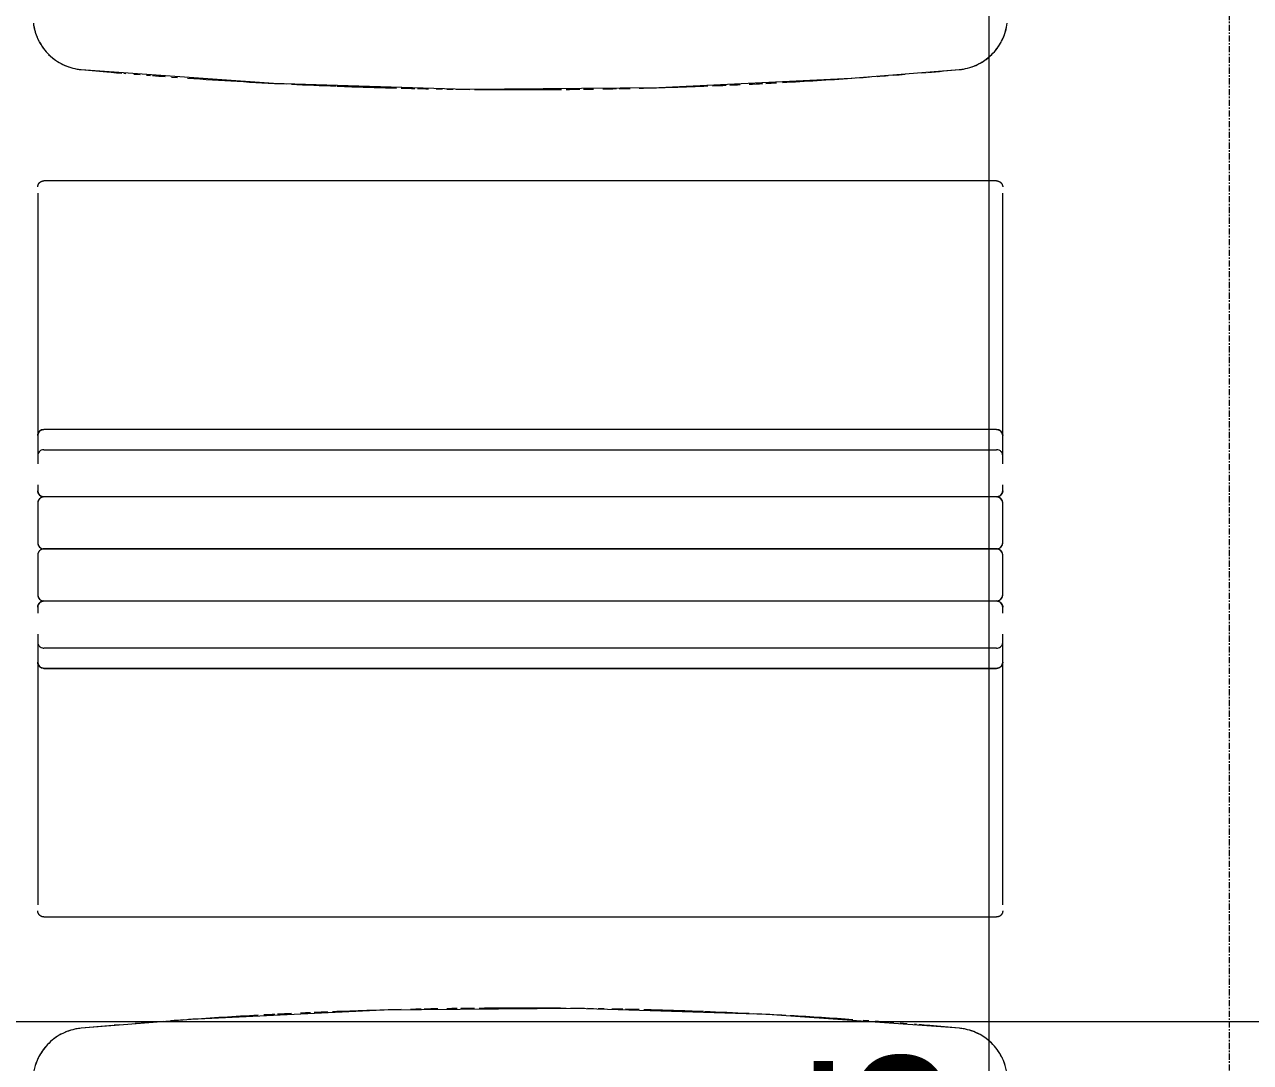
# Model space of a CAD drawing. Header units: inches. Extents: x 22 to 382261, y 22 to 371281.
# Drawn here: x 273963 to 276504, y 252502 to 254655 of the extents above; entities that cross this region are included whole.
import ezdxf

# ---------------------------------------------------------------- set-up
doc = ezdxf.new("R2010")
doc.units = ezdxf.units.IN
doc.header["$MEASUREMENT"] = 0
doc.linetypes.add('Grid Line 1_2_', pattern=[22.225, 12.7, -3.175, 3.175, -3.175])
for name, color, linetype, lineweight in [('A-ANNO-DIMS', 211, 'Continuous', 9), ('G-ANNO-SYMB', 111, 'Continuous', 9), ('I-FURN', 30, 'Continuous', 9), ('S-GRID', 1, 'Continuous', 9)]:
    doc.layers.add(name, color=color, linetype=linetype, lineweight=lineweight)
doc.styles.add('Arial_B_2', font='arialbd.ttf', dxfattribs={"height": 270.833333})
doc.dimstyles.new('2_2', dxfattribs={"dimscale": 304.8, "dimtxt": 267.818092, "dimasz": 0.227865, "dimexe": 1.377953, "dimexo": 0.0625, "dimgap": 0.287073, "dimtad": 1, "dimdec": 0, "dimzin": 0, "dimdsep": 46, "dimtxsty": 'Arial_B_2', "dimblk1": 'OBLIQUE', "dimblk2": 'OBLIQUE', "dimsah": 1, "dimcen": 0.09, "dimdle": 0.574147, "dimazin": 0, "dimtfac": 1, "dimtdec": 4, "dimtix": 1, "dimtmove": 0, "dimatfit": 3, "dimfxl": 0.574147, "dimfxlon": 1, "dimtvp": 1, "dimtolj": 1, "dimtzin": 0, "dimlwd": 18, "dimlwe": 18, "dimarcsym": 2})

# ---------------------------------------------------------------- blocks, each defined once
blk = doc.blocks.new('DGGFRG - DGGFRG-V13-02-First floor Plan DIMENSION')
at = {"layer": 'I-FURN'}
for p, q in [((-821.4, -413.8), (-817.3, -414.2)), ((-801.2, -415.5), (-787.6, -416.6)), ((-774.4, -417.6), (-766.8, -418.2)), ((-722.7, -421.5), (-710.7, -422.4)), ((740, -420.2), (750.9, -419.4)), ((831.1, -413), (841.6, -412.1)), ((-174.2, -446.2), (-161.4, -446.4)), ((-151.9, -446.6), (-139.1, -446.8)), ((987.3, -636.8), (-987.3, -636.8)), ((-1000, -662.2), (-1000, -1223.4)), ((1000, -1223.4), (1000, -662.2)), ((987.3, -1152.3), (-987.3, -1152.3)), ((987.3, -1152.4), (-987.3, -1152.4)), ((-987.3, -1194.3), (987.3, -1194.3)), ((-1000, -1266.8), (-1000, -1273)), ((-1000, -1266.8), (-1000, -1273)), ((1000, -1273), (1000, -1266.8)), ((1000, -1273), (1000, -1266.8)), ((-1000, -1273), (-1000, -1279.4)), ((987.3, -1292.1), (-987.3, -1292.1)), ((1000, -1279.4), (1000, -1273)), ((-1000, -1304.8), (-1000, -1387.3)), ((1000, -1387.3), (1000, -1304.8)), ((-987.3, -1400), (987.3, -1400))]:
    blk.add_line(p, q, dxfattribs=at)
at = {"layer": 'I-FURN', "flags": 128}
for points in [[(-1004.4, -331.1), (-1002.9, -335.3), (-1001.3, -339.4), (-999.5, -343.4), (-997.6, -347.3), (-995.5, -351.2), (-993.2, -355), (-990.8, -358.7), (-988.2, -362.2), (-985.5, -365.7), (-982.7, -369.1), (-979.7, -372.3), (-976.6, -375.5), (-973.4, -378.5), (-970.1, -381.3), (-966.6, -384.1), (-963.1, -386.7), (-959.4, -389.1), (-955.7, -391.4), (-951.8, -393.6), (-947.9, -395.6), (-943.9, -397.4), (-939.9, -399.1), (-935.7, -400.6), (-931.5, -401.9), (-927.3, -403.1), (-923, -404.1), (-918.7, -404.9), (-914.3, -405.6), (-910.1, -406.1)], [(910.1, -406.1), (914.4, -405.6), (918.8, -404.9), (923.1, -404.1), (927.4, -403.1), (931.6, -401.9), (935.8, -400.6), (939.9, -399), (944, -397.4), (948, -395.5), (951.9, -393.5), (955.8, -391.4), (959.5, -389.1), (963.2, -386.6), (966.7, -384), (970.1, -381.3), (973.5, -378.4), (976.7, -375.4), (979.8, -372.3), (982.7, -369), (985.6, -365.7), (988.3, -362.2), (990.8, -358.6), (993.2, -354.9), (995.5, -351.1), (997.6, -347.3), (999.6, -343.3), (1001.3, -339.3), (1003, -335.2), (1004.4, -331.1)], [(-910.1, -406.1), (-512.7, -434.5), (-114.5, -447.1), (283.9, -443.7), (681.8, -424.4), (910.1, -406.1)], [(-1000, -649.5), (-1000, -649), (-1000, -648.5), (-999.9, -648), (-999.8, -647.5), (-999.7, -647), (-999.6, -646.5), (-999.5, -646), (-999.4, -645.5), (-999.2, -645), (-999, -644.6), (-998.8, -644.1), (-998.6, -643.7), (-998.3, -643.2), (-998.1, -642.8), (-997.8, -642.3), (-997.5, -641.9), (-997.2, -641.5), (-996.8, -641.1), (-996.5, -640.8), (-996.1, -640.4), (-995.8, -640.1), (-995.4, -639.7), (-995, -639.4), (-994.6, -639.1), (-994.2, -638.8), (-993.7, -638.6), (-993.3, -638.3), (-992.8, -638.1), (-992.4, -637.9), (-991.9, -637.7), (-991.4, -637.5), (-990.9, -637.4), (-990.5, -637.2), (-990, -637.1), (-989.5, -637), (-989, -636.9), (-988.5, -636.9), (-987.9, -636.8), (-987.4, -636.8), (-987.3, -636.8)], [(987.3, -636.8), (987.8, -636.8), (988.3, -636.9), (988.8, -636.9), (989.3, -637), (989.8, -637.1), (990.3, -637.2), (990.8, -637.3), (991.3, -637.5), (991.8, -637.6), (992.2, -637.8), (992.7, -638), (993.2, -638.3), (993.6, -638.5), (994, -638.8), (994.5, -639), (994.9, -639.3), (995.3, -639.6), (995.7, -640), (996, -640.3), (996.4, -640.7), (996.8, -641), (997.1, -641.4), (997.4, -641.8), (997.7, -642.2), (998, -642.7), (998.3, -643.1), (998.5, -643.5), (998.7, -644), (998.9, -644.4), (999.1, -644.9), (999.3, -645.4), (999.5, -645.9), (999.6, -646.4), (999.7, -646.9), (999.8, -647.4), (999.9, -647.9), (999.9, -648.4), (1000, -648.9), (1000, -649.4), (1000, -649.5)], [(-1000, -1165), (-1000, -1164.5), (-1000, -1164), (-999.9, -1163.5), (-999.8, -1162.9), (-999.7, -1162.4), (-999.6, -1162), (-999.5, -1161.5), (-999.4, -1161), (-999.2, -1160.5), (-999, -1160), (-998.8, -1159.6), (-998.6, -1159.1), (-998.3, -1158.7), (-998.1, -1158.2), (-997.8, -1157.8), (-997.5, -1157.4), (-997.2, -1157), (-996.8, -1156.6), (-996.5, -1156.2), (-996.1, -1155.9), (-995.8, -1155.5), (-995.4, -1155.2), (-995, -1154.9), (-994.6, -1154.6), (-994.2, -1154.3), (-993.7, -1154), (-993.3, -1153.8), (-992.8, -1153.5), (-992.4, -1153.3), (-991.9, -1153.1), (-991.4, -1153), (-990.9, -1152.8), (-990.5, -1152.7), (-990, -1152.6), (-989.5, -1152.5), (-989, -1152.4), (-988.5, -1152.3), (-987.9, -1152.3), (-987.4, -1152.3), (-987.3, -1152.3)], [(987.3, -1152.3), (987.8, -1152.3), (988.3, -1152.3), (988.8, -1152.4), (989.3, -1152.4), (989.8, -1152.5), (990.3, -1152.6), (990.8, -1152.8), (991.3, -1152.9), (991.8, -1153.1), (992.2, -1153.3), (992.7, -1153.5), (993.2, -1153.7), (993.6, -1154), (994, -1154.2), (994.5, -1154.5), (994.9, -1154.8), (995.3, -1155.1), (995.7, -1155.4), (996, -1155.8), (996.4, -1156.1), (996.8, -1156.5), (997.1, -1156.9), (997.4, -1157.3), (997.7, -1157.7), (998, -1158.1), (998.3, -1158.5), (998.5, -1159), (998.7, -1159.4), (998.9, -1159.9), (999.1, -1160.4), (999.3, -1160.8), (999.5, -1161.3), (999.6, -1161.8), (999.7, -1162.3), (999.8, -1162.8), (999.9, -1163.3), (999.9, -1163.8), (1000, -1164.3), (1000, -1164.8), (1000, -1165)], [(-994.9, -1289.5), (-995.3, -1289.2), (-995.7, -1288.9), (-996, -1288.6), (-996.4, -1288.2), (-996.8, -1287.8), (-997.1, -1287.4), (-997.4, -1287), (-997.7, -1286.6), (-998, -1286.2), (-998.3, -1285.8), (-998.5, -1285.3), (-998.7, -1284.9), (-998.9, -1284.4), (-999.1, -1284), (-999.3, -1283.5), (-999.5, -1283), (-999.6, -1282.5), (-999.7, -1282), (-999.8, -1281.5), (-999.9, -1281), (-999.9, -1280.5), (-1000, -1280), (-1000, -1279.5), (-1000, -1279.4)], [(-994.9, -1289.5), (-995.3, -1289.2), (-995.7, -1288.9), (-996, -1288.6), (-996.4, -1288.2), (-996.8, -1287.8), (-997.1, -1287.4), (-997.4, -1287), (-997.7, -1286.6), (-998, -1286.2), (-998.3, -1285.8), (-998.5, -1285.3), (-998.7, -1284.9), (-998.9, -1284.4), (-999.1, -1284), (-999.3, -1283.5), (-999.5, -1283), (-999.6, -1282.5), (-999.7, -1282), (-999.8, -1281.5), (-999.9, -1281), (-999.9, -1280.5), (-1000, -1280), (-1000, -1279.5), (-1000, -1279.4)], [(-987.3, -1292.1), (-987.8, -1292.1), (-988.3, -1292.1), (-988.8, -1292.1), (-989.3, -1292.2), (-989.8, -1292.3), (-990.3, -1292.4), (-990.8, -1292.5), (-991.3, -1292.7), (-991.8, -1292.9), (-992.2, -1293.1), (-992.7, -1293.3), (-993.2, -1293.5), (-993.6, -1293.7), (-994, -1294), (-994.5, -1294.3), (-994.9, -1294.6), (-995.3, -1294.9), (-995.7, -1295.2), (-996, -1295.5), (-996.4, -1295.9), (-996.8, -1296.3), (-997.1, -1296.7), (-997.4, -1297.1), (-997.7, -1297.5), (-998, -1297.9), (-998.3, -1298.3), (-998.5, -1298.8), (-998.7, -1299.2), (-998.9, -1299.7), (-999.1, -1300.1), (-999.3, -1300.6), (-999.5, -1301.1), (-999.6, -1301.6), (-999.7, -1302.1), (-999.8, -1302.6), (-999.9, -1303.1), (-999.9, -1303.6), (-1000, -1304.1), (-1000, -1304.6), (-1000, -1304.8)], [(-987.3, -1292.1), (-987.8, -1292), (-988.3, -1292), (-988.8, -1292), (-989.3, -1291.9), (-989.8, -1291.8), (-990.3, -1291.7), (-990.8, -1291.6), (-991.3, -1291.4), (-991.8, -1291.2), (-992.2, -1291), (-992.7, -1290.8), (-993.2, -1290.6), (-993.6, -1290.4), (-994, -1290.1)], [(-987.3, -1292.1), (-987.8, -1292), (-988.3, -1292), (-988.8, -1292), (-989.3, -1291.9), (-989.8, -1291.8), (-990.3, -1291.7), (-990.8, -1291.6), (-991.3, -1291.4), (-991.8, -1291.2), (-992.2, -1291), (-992.7, -1290.8), (-993.2, -1290.6), (-993.6, -1290.4), (-994, -1290.1)], [(1000, -1279.4), (1000, -1279.9), (1000, -1280.4), (999.9, -1280.9), (999.8, -1281.4), (999.7, -1281.9), (999.6, -1282.4), (999.5, -1282.9), (999.4, -1283.3), (999.2, -1283.8), (999, -1284.3), (998.8, -1284.8), (998.6, -1285.2), (998.3, -1285.7), (998.1, -1286.1), (997.8, -1286.5), (997.5, -1286.9), (997.2, -1287.3), (996.8, -1287.7), (996.5, -1288.1), (996.1, -1288.5), (995.8, -1288.8), (995.4, -1289.1), (995, -1289.5), (994.6, -1289.8), (994.2, -1290), (993.7, -1290.3), (993.3, -1290.6), (992.8, -1290.8), (992.4, -1291), (991.9, -1291.2), (991.4, -1291.4), (990.9, -1291.5), (990.5, -1291.7), (990, -1291.8), (989.5, -1291.9), (989, -1291.9), (988.5, -1292), (987.9, -1292), (987.4, -1292.1), (987.3, -1292.1)], [(1000, -1279.4), (1000, -1279.9), (1000, -1280.4), (999.9, -1280.9), (999.8, -1281.4), (999.7, -1281.9), (999.6, -1282.4), (999.5, -1282.9), (999.4, -1283.3), (999.2, -1283.8), (999, -1284.3), (998.8, -1284.8), (998.6, -1285.2), (998.3, -1285.7), (998.1, -1286.1), (997.8, -1286.5), (997.5, -1286.9), (997.2, -1287.3), (996.8, -1287.7), (996.5, -1288.1), (996.1, -1288.5), (995.8, -1288.8), (995.4, -1289.1), (995, -1289.5), (994.6, -1289.8), (994.2, -1290), (993.7, -1290.3), (993.3, -1290.6), (992.8, -1290.8), (992.4, -1291), (991.9, -1291.2), (991.4, -1291.4), (990.9, -1291.5), (990.5, -1291.7), (990, -1291.8), (989.5, -1291.9), (989, -1291.9), (988.5, -1292), (987.9, -1292), (987.4, -1292.1), (987.3, -1292.1)], [(1000, -1304.8), (1000, -1304.2), (1000, -1303.7), (999.9, -1303.2), (999.8, -1302.7), (999.7, -1302.2), (999.6, -1301.7), (999.5, -1301.2), (999.4, -1300.8), (999.2, -1300.3), (999, -1299.8), (998.8, -1299.3), (998.6, -1298.9), (998.3, -1298.4), (998.1, -1298), (997.8, -1297.6), (997.5, -1297.2), (997.2, -1296.8), (996.8, -1296.4), (996.5, -1296), (996.1, -1295.6), (995.8, -1295.3), (995.4, -1295), (995, -1294.6), (994.6, -1294.3), (994.2, -1294.1), (993.7, -1293.8), (993.3, -1293.5), (992.8, -1293.3), (992.4, -1293.1), (991.9, -1292.9), (991.4, -1292.7), (990.9, -1292.6), (990.5, -1292.4), (990, -1292.3), (989.5, -1292.2), (989, -1292.2), (988.5, -1292.1), (987.9, -1292.1), (987.4, -1292.1), (987.3, -1292.1)], [(-1000, -1387.3), (-1000, -1387.8), (-1000, -1388.3), (-999.9, -1388.8), (-999.8, -1389.3), (-999.7, -1389.8), (-999.6, -1390.3), (-999.5, -1390.8), (-999.4, -1391.3), (-999.2, -1391.8), (-999, -1392.2), (-998.8, -1392.7), (-998.6, -1393.2), (-998.3, -1393.6), (-998.1, -1394), (-997.8, -1394.5), (-997.5, -1394.9), (-997.2, -1395.3), (-996.8, -1395.7), (-996.5, -1396), (-996.1, -1396.4), (-995.8, -1396.8), (-995.4, -1397.1), (-995, -1397.4), (-994.6, -1397.7), (-994.2, -1398), (-993.7, -1398.3), (-993.3, -1398.5), (-992.8, -1398.7), (-992.4, -1398.9), (-991.9, -1399.1), (-991.4, -1399.3), (-990.9, -1399.5), (-990.5, -1399.6), (-990, -1399.7), (-989.5, -1399.8), (-989, -1399.9), (-988.5, -1399.9), (-987.9, -1400), (-987.4, -1400), (-987.3, -1400)], [(987.3, -1400), (987.8, -1400), (988.3, -1400), (988.8, -1399.9), (989.3, -1399.8), (989.8, -1399.7), (990.3, -1399.6), (990.8, -1399.5), (991.3, -1399.4), (991.8, -1399.2), (992.2, -1399), (992.7, -1398.8), (993.2, -1398.6), (993.6, -1398.3), (994, -1398.1), (994.5, -1397.8), (994.9, -1397.5), (995.3, -1397.2), (995.7, -1396.8), (996, -1396.5), (996.4, -1396.1), (996.8, -1395.8), (997.1, -1395.4), (997.4, -1395), (997.7, -1394.6), (998, -1394.2), (998.3, -1393.7), (998.5, -1393.3), (998.7, -1392.8), (998.9, -1392.4), (999.1, -1391.9), (999.3, -1391.4), (999.5, -1390.9), (999.6, -1390.5), (999.7, -1390), (999.8, -1389.5), (999.9, -1389), (999.9, -1388.5), (1000, -1387.9), (1000, -1387.4), (1000, -1387.3)]]:
    blk.add_lwpolyline(points, dxfattribs=at)
at = {"layer": 'I-FURN'}
for centre, radius, start, end in [((-900, -296.5), 110, 191.2296, 202.6354), ((900, -296.5), 110, 337.3646, 348.7704), ((-900, -296.5), 110, 203.6623, 206.4154), ((-900, -296.5), 110, 208.5535, 219.4666), ((900, -296.5), 110, 320.3902, 331.4465), ((900, -296.5), 110, 333.5846, 336.3377), ((-900, -296.5), 110, 225.1479, 236.2041), ((900, -296.5), 110, 303.7959, 314.7089), ((-900, -296.5), 110, 238.3423, 241.0953), ((-900, -296.5), 110, 242.1223, 253.528), ((-900, -296.5), 110, 259.0355, 264.7577), ((0, 9512.5), 9960.2, 264.75765, 265.10934), ((0, 9512.5), 9960.2, 274.8638, 275.24235), ((900, -296.5), 110, 275.2423, 280.9645), ((900, -296.5), 110, 286.472, 297.8777), ((900, -296.5), 110, 298.9047, 301.6577), ((0, 9512.5), 9960.2, 265.11658, 265.24383), ((0, 9512.5), 9960.2, 265.61135, 265.76117), ((0, 9512.5), 9960.2, 266.03068, 266.77861), ((0, 9512.5), 9960.2, 273.12759, 273.95864), ((0, 9512.5), 9960.2, 274.01789, 274.16918), ((0, 9512.5), 9960.2, 274.45013, 274.59629), ((0, 9512.5), 9960.2, 266.83292, 267.21532), ((0, 9512.5), 9960.2, 267.26972, 267.80333), ((0, 9512.5), 9960.2, 267.81551, 268.52582), ((0, 9512.5), 9960.2, 268.58029, 268.74419), ((0, 9512.5), 9960.2, 268.775, 268.90787), ((0, 9512.5), 9960.2, 269.23544, 269.39937), ((0, 9512.5), 9960.2, 269.45393, 270.49143), ((0, 9512.5), 9960.2, 270.5461, 270.70983), ((0, 9512.5), 9960.2, 270.7539, 270.87369), ((0, 9512.5), 9960.2, 270.98293, 271.14662), ((0, 9512.5), 9960.2, 271.18095, 271.31051), ((0, 9512.5), 9960.2, 271.41976, 272.23867), ((0, 9512.5), 9960.2, 272.29352, 272.45708), ((0, 9512.5), 9960.2, 272.50122, 272.62108), ((0, 9512.5), 9960.2, 272.73036, 272.89386), ((0, 9512.5), 9960.2, 272.92814, 273.05789), ((-987.3, -1279.4), 12.7, 180, 270), ((-987.3, -1304.8), 12.7, 90, 180), ((987.3, -1279.4), 12.7, 270, 0), ((987.3, -1304.8), 12.7, 0, 90), ((-987.3, -1387.3), 12.7, 180, 270), ((987.3, -1387.3), 12.7, 270, 0)]:
    blk.add_arc(centre, radius, start, end, dxfattribs=at)
for centre, ratio, start_param, end_param in [((-987.3, -1165.1), 0.999792, 1.570796, 3.141593), ((987.3, -1165.1), 0.999662, 0, 1.570796)]:
    blk.add_ellipse(centre, major_axis=(12.7, 0), ratio=ratio, start_param=start_param, end_param=end_param, dxfattribs=at)
for points, knots in [([(-987.3, -1194.3), (-988.7, -1194.3), (-991.6, -1194.8), (-995.8, -1197), (-998.5, -1200.3), (-999.8, -1203.7), (-1000, -1205.5), (-1000, -1206.4)], [-1, -1, -1, -1, -0.785714, -0.571429, -0.285714, -0.142857, 0, 0, 0, 0]), ([(1000, -1206.4), (1000, -1205.5), (999.8, -1203.7), (998.8, -1201.1), (997.3, -1198.8), (994.6, -1196.2), (992, -1195), (990.1, -1194.6)], [0, 0, 0, 0, 0.1428571, 0.2857143, 0.4285714, 0.5714286, 0.8571429, 0.8571429, 0.8571429, 0.8571429])]:
    blk.add_open_spline(points, degree=3, knots=knots, dxfattribs=at)
blk.add_open_spline([(989.9, -1194.6), (989, -1194.4), (988.2, -1194.3), (987.3, -1194.3)], degree=3, dxfattribs=at)
blk = doc.blocks.new('DGGFRG - DGGFRG-V14-02-First floor Plan DIMENSION')
at = {"layer": 'I-FURN'}
for p, q in [((987.3, 1400), (-987.3, 1400)), ((-1000, 1387.3), (-1000, 1304.8)), ((1000, 1304.8), (1000, 1387.3)), ((-1000, 1279.3), (-1000, 1273)), ((-1000, 1273), (-1000, 1266.8)), ((-1000, 1273), (-1000, 1266.8)), ((-987.3, 1292), (987.3, 1292)), ((1000, 1273), (1000, 1279.3)), ((1000, 1266.8), (1000, 1273)), ((1000, 1266.8), (1000, 1273)), ((-1000, 1223.4), (-1000, 662.2)), ((1000, 662.2), (1000, 1223.4)), ((987.3, 1194.3), (-987.3, 1194.3)), ((-987.3, 1152.4), (987.3, 1152.4)), ((-987.3, 1152.3), (987.3, 1152.3)), ((-987.3, 636.8), (987.3, 636.8)), ((151.9, 446.5), (139.1, 446.7)), ((174.2, 446.1), (161.3, 446.3)), ((-831.1, 413), (-841.6, 412.1)), ((722.7, 421.5), (710.7, 422.3)), ((774.4, 417.6), (766.7, 418.2)), ((801.2, 415.5), (787.5, 416.5)), ((821.4, 413.8), (817.2, 414.1))]:
    blk.add_line(p, q, dxfattribs=at)
at = {"layer": 'I-FURN', "flags": 128}
for points in [[(-987.3, 1400), (-987.8, 1400), (-988.3, 1400), (-988.8, 1399.9), (-989.3, 1399.8), (-989.8, 1399.7), (-990.3, 1399.6), (-990.8, 1399.5), (-991.3, 1399.4), (-991.8, 1399.2), (-992.2, 1399), (-992.7, 1398.8), (-993.2, 1398.6), (-993.6, 1398.3), (-994, 1398.1), (-994.5, 1397.8), (-994.9, 1397.5), (-995.3, 1397.2), (-995.7, 1396.8), (-996, 1396.5), (-996.4, 1396.1), (-996.8, 1395.8), (-997.1, 1395.4), (-997.4, 1395), (-997.7, 1394.6), (-998, 1394.2), (-998.3, 1393.7), (-998.5, 1393.3), (-998.7, 1392.8), (-998.9, 1392.4), (-999.1, 1391.9), (-999.3, 1391.4), (-999.5, 1390.9), (-999.6, 1390.5), (-999.7, 1390), (-999.8, 1389.5), (-999.9, 1389), (-999.9, 1388.5), (-1000, 1387.9), (-1000, 1387.4), (-1000, 1387.3)], [(1000, 1387.3), (1000, 1387.8), (1000, 1388.3), (999.9, 1388.8), (999.8, 1389.3), (999.7, 1389.8), (999.6, 1390.3), (999.5, 1390.8), (999.4, 1391.3), (999.2, 1391.8), (999, 1392.2), (998.8, 1392.7), (998.6, 1393.2), (998.3, 1393.6), (998.1, 1394), (997.8, 1394.5), (997.5, 1394.9), (997.2, 1395.3), (996.8, 1395.7), (996.5, 1396), (996.1, 1396.4), (995.8, 1396.8), (995.4, 1397.1), (995, 1397.4), (994.6, 1397.7), (994.2, 1398), (993.7, 1398.3), (993.3, 1398.5), (992.8, 1398.7), (992.4, 1398.9), (991.9, 1399.1), (991.4, 1399.3), (990.9, 1399.5), (990.5, 1399.6), (990, 1399.7), (989.5, 1399.8), (989, 1399.9), (988.5, 1399.9), (987.9, 1400), (987.4, 1400), (987.3, 1400)], [(-1000, 1304.8), (-1000, 1304.2), (-1000, 1303.7), (-999.9, 1303.2), (-999.8, 1302.7), (-999.7, 1302.2), (-999.6, 1301.7), (-999.5, 1301.2), (-999.4, 1300.8), (-999.2, 1300.3), (-999, 1299.8), (-998.8, 1299.3), (-998.6, 1298.9), (-998.3, 1298.4), (-998.1, 1298), (-997.8, 1297.6), (-997.5, 1297.2), (-997.2, 1296.8), (-996.8, 1296.4), (-996.5, 1296), (-996.1, 1295.6), (-995.8, 1295.3), (-995.4, 1295), (-995, 1294.6), (-994.6, 1294.3), (-994.2, 1294.1), (-993.7, 1293.8), (-993.3, 1293.5), (-992.8, 1293.3), (-992.4, 1293.1), (-991.9, 1292.9), (-991.4, 1292.7), (-990.9, 1292.6), (-990.5, 1292.4), (-990, 1292.3), (-989.5, 1292.2), (-989, 1292.2), (-988.5, 1292.1), (-987.9, 1292.1), (-987.4, 1292), (-987.3, 1292)], [(987.3, 1292), (987.8, 1292.1), (988.3, 1292.1), (988.8, 1292.1), (989.3, 1292.2), (989.8, 1292.3), (990.3, 1292.4), (990.8, 1292.5), (991.3, 1292.7), (991.8, 1292.9), (992.2, 1293.1), (992.7, 1293.3), (993.2, 1293.5), (993.6, 1293.7), (994, 1294), (994.5, 1294.3), (994.9, 1294.6), (995.3, 1294.9), (995.7, 1295.2), (996, 1295.5), (996.4, 1295.9), (996.8, 1296.3), (997.1, 1296.7), (997.4, 1297.1), (997.7, 1297.5), (998, 1297.9), (998.3, 1298.3), (998.5, 1298.8), (998.7, 1299.2), (998.9, 1299.7), (999.1, 1300.1), (999.3, 1300.6), (999.5, 1301.1), (999.6, 1301.6), (999.7, 1302.1), (999.8, 1302.6), (999.9, 1303.1), (999.9, 1303.6), (1000, 1304.1), (1000, 1304.6), (1000, 1304.8)], [(-1000, 1279.3), (-1000, 1279.9), (-1000, 1280.4), (-999.9, 1280.9), (-999.8, 1281.4), (-999.7, 1281.9), (-999.6, 1282.4), (-999.5, 1282.9), (-999.4, 1283.3), (-999.2, 1283.8), (-999, 1284.3), (-998.8, 1284.8), (-998.6, 1285.2), (-998.3, 1285.7), (-998.1, 1286.1), (-997.8, 1286.5), (-997.5, 1286.9), (-997.2, 1287.3), (-996.8, 1287.7), (-996.5, 1288.1), (-996.1, 1288.5), (-995.8, 1288.8), (-995.4, 1289.1), (-995, 1289.5)], [(-1000, 1279.3), (-1000, 1279.9), (-1000, 1280.4), (-999.9, 1280.9), (-999.8, 1281.4), (-999.7, 1281.9), (-999.6, 1282.4), (-999.5, 1282.9), (-999.4, 1283.3), (-999.2, 1283.8), (-999, 1284.3), (-998.8, 1284.8), (-998.6, 1285.2), (-998.3, 1285.7), (-998.1, 1286.1), (-997.8, 1286.5), (-997.5, 1286.9), (-997.2, 1287.3), (-996.8, 1287.7), (-996.5, 1288.1), (-996.1, 1288.5), (-995.8, 1288.8), (-995.4, 1289.1), (-995, 1289.5)], [(-993.7, 1290.3), (-993.3, 1290.6), (-992.8, 1290.8), (-992.4, 1291), (-991.9, 1291.2), (-991.4, 1291.4), (-990.9, 1291.5), (-990.5, 1291.7), (-990, 1291.8), (-989.5, 1291.9), (-989, 1291.9), (-988.5, 1292), (-987.9, 1292), (-987.4, 1292), (-987.3, 1292)], [(-993.7, 1290.3), (-993.3, 1290.6), (-992.8, 1290.8), (-992.4, 1291), (-991.9, 1291.2), (-991.4, 1291.4), (-990.9, 1291.5), (-990.5, 1291.7), (-990, 1291.8), (-989.5, 1291.9), (-989, 1291.9), (-988.5, 1292), (-987.9, 1292), (-987.4, 1292), (-987.3, 1292)], [(987.3, 1292), (987.8, 1292), (988.3, 1292), (988.8, 1292), (989.3, 1291.9), (989.8, 1291.8), (990.3, 1291.7), (990.8, 1291.6), (991.3, 1291.4), (991.8, 1291.2), (992.2, 1291), (992.7, 1290.8), (993.2, 1290.6), (993.6, 1290.4), (994, 1290.1), (994.5, 1289.8), (994.9, 1289.5), (995.3, 1289.2), (995.7, 1288.9), (996, 1288.6), (996.4, 1288.2), (996.8, 1287.8), (997.1, 1287.4), (997.4, 1287), (997.7, 1286.6), (998, 1286.2), (998.3, 1285.8), (998.5, 1285.3), (998.7, 1284.9), (998.9, 1284.4), (999.1, 1284), (999.3, 1283.5), (999.5, 1283), (999.6, 1282.5), (999.7, 1282), (999.8, 1281.5), (999.9, 1281), (999.9, 1280.5), (1000, 1280), (1000, 1279.5), (1000, 1279.3)], [(987.3, 1292), (987.8, 1292), (988.3, 1292), (988.8, 1292), (989.3, 1291.9), (989.8, 1291.8), (990.3, 1291.7), (990.8, 1291.6), (991.3, 1291.4), (991.8, 1291.2), (992.2, 1291), (992.7, 1290.8), (993.2, 1290.6), (993.6, 1290.4), (994, 1290.1), (994.5, 1289.8), (994.9, 1289.5), (995.3, 1289.2), (995.7, 1288.9), (996, 1288.6), (996.4, 1288.2), (996.8, 1287.8), (997.1, 1287.4), (997.4, 1287), (997.7, 1286.6), (998, 1286.2), (998.3, 1285.8), (998.5, 1285.3), (998.7, 1284.9), (998.9, 1284.4), (999.1, 1284), (999.3, 1283.5), (999.5, 1283), (999.6, 1282.5), (999.7, 1282), (999.8, 1281.5), (999.9, 1281), (999.9, 1280.5), (1000, 1280), (1000, 1279.5), (1000, 1279.3)], [(-987.3, 1152.3), (-987.8, 1152.3), (-988.3, 1152.3), (-988.8, 1152.4), (-989.3, 1152.4), (-989.8, 1152.5), (-990.3, 1152.6), (-990.8, 1152.8), (-991.3, 1152.9), (-991.8, 1153.1), (-992.2, 1153.3), (-992.7, 1153.5), (-993.2, 1153.7), (-993.6, 1154), (-994, 1154.2), (-994.5, 1154.5), (-994.9, 1154.8), (-995.3, 1155.1), (-995.7, 1155.4), (-996, 1155.8), (-996.4, 1156.1), (-996.8, 1156.5), (-997.1, 1156.9), (-997.4, 1157.3), (-997.7, 1157.7), (-998, 1158.1), (-998.3, 1158.5), (-998.5, 1159), (-998.7, 1159.4), (-998.9, 1159.9), (-999.1, 1160.4), (-999.3, 1160.8), (-999.5, 1161.3), (-999.6, 1161.8), (-999.7, 1162.3), (-999.8, 1162.8), (-999.9, 1163.3), (-999.9, 1163.8), (-1000, 1164.3), (-1000, 1164.8), (-1000, 1165)], [(1000, 1165), (1000, 1164.5), (1000, 1164), (999.9, 1163.5), (999.8, 1162.9), (999.7, 1162.4), (999.6, 1162), (999.5, 1161.5), (999.4, 1161), (999.2, 1160.5), (999, 1160), (998.8, 1159.6), (998.6, 1159.1), (998.3, 1158.7), (998.1, 1158.2), (997.8, 1157.8), (997.5, 1157.4), (997.2, 1157), (996.8, 1156.6), (996.5, 1156.2), (996.1, 1155.9), (995.8, 1155.5), (995.4, 1155.2), (995, 1154.9), (994.6, 1154.6), (994.2, 1154.3), (993.7, 1154), (993.3, 1153.8), (992.8, 1153.5), (992.4, 1153.3), (991.9, 1153.1), (991.4, 1153), (990.9, 1152.8), (990.5, 1152.7), (990, 1152.6), (989.5, 1152.5), (989, 1152.4), (988.5, 1152.3), (987.9, 1152.3), (987.4, 1152.3), (987.3, 1152.3)], [(-987.3, 636.8), (-987.8, 636.8), (-988.3, 636.9), (-988.8, 636.9), (-989.3, 637), (-989.8, 637.1), (-990.3, 637.2), (-990.8, 637.3), (-991.3, 637.5), (-991.8, 637.6), (-992.2, 637.8), (-992.7, 638), (-993.2, 638.3), (-993.6, 638.5), (-994, 638.8), (-994.5, 639), (-994.9, 639.3), (-995.3, 639.6), (-995.7, 640), (-996, 640.3), (-996.4, 640.7), (-996.8, 641), (-997.1, 641.4), (-997.4, 641.8), (-997.7, 642.2), (-998, 642.7), (-998.3, 643.1), (-998.5, 643.5), (-998.7, 644), (-998.9, 644.4), (-999.1, 644.9), (-999.3, 645.4), (-999.5, 645.9), (-999.6, 646.4), (-999.7, 646.9), (-999.8, 647.4), (-999.9, 647.9), (-999.9, 648.4), (-1000, 648.9), (-1000, 649.4), (-1000, 649.5)], [(1000, 649.5), (1000, 649), (1000, 648.5), (999.9, 648), (999.8, 647.5), (999.7, 647), (999.6, 646.5), (999.5, 646), (999.4, 645.5), (999.2, 645), (999, 644.6), (998.8, 644.1), (998.6, 643.7), (998.3, 643.2), (998.1, 642.8), (997.8, 642.3), (997.5, 641.9), (997.2, 641.5), (996.8, 641.1), (996.5, 640.8), (996.1, 640.4), (995.8, 640.1), (995.4, 639.7), (995, 639.4), (994.6, 639.1), (994.2, 638.8), (993.7, 638.6), (993.3, 638.3), (992.8, 638.1), (992.4, 637.9), (991.9, 637.7), (991.4, 637.5), (990.9, 637.4), (990.5, 637.2), (990, 637.1), (989.5, 637), (989, 636.9), (988.5, 636.9), (987.9, 636.8), (987.4, 636.8), (987.3, 636.8)], [(910, 406.1), (511.7, 434.5), (112.5, 447), (-286.9, 443.5), (-685.8, 424.1), (-910, 406.1)], [(-910, 406.1), (-914.4, 405.6), (-918.7, 404.9), (-923.1, 404.1), (-927.3, 403.1), (-931.6, 401.9), (-935.8, 400.6), (-939.9, 399.1), (-944, 397.4), (-948, 395.5), (-951.9, 393.5), (-955.7, 391.4), (-959.5, 389.1), (-963.1, 386.6), (-966.7, 384), (-970.1, 381.3), (-973.5, 378.4), (-976.7, 375.4), (-979.8, 372.3), (-982.7, 369), (-985.6, 365.7), (-988.3, 362.2), (-990.8, 358.6), (-993.2, 354.9), (-995.5, 351.2), (-997.6, 347.3), (-999.5, 343.4), (-1001.3, 339.3), (-1003, 335.2), (-1004.4, 331.1), (-1005.7, 326.9), (-1006.9, 322.6), (-1007.8, 318.4), (-1008.6, 314), (-1009.2, 309.7)], [(1009.2, 309.7), (1008.6, 314.1), (1007.8, 318.4), (1006.8, 322.7), (1005.7, 326.9), (1004.4, 331.1), (1002.9, 335.3), (1001.3, 339.4), (999.5, 343.4), (997.6, 347.3), (995.5, 351.2), (993.2, 355), (990.8, 358.7), (988.2, 362.2), (985.5, 365.7), (982.7, 369.1), (979.7, 372.3), (976.6, 375.5), (973.4, 378.5), (970.1, 381.3), (966.6, 384.1), (963.1, 386.7), (959.4, 389.1), (955.7, 391.4), (951.8, 393.6), (947.9, 395.6), (943.9, 397.4), (939.9, 399.1), (935.7, 400.6), (931.5, 401.9), (927.3, 403.1), (923, 404.1), (918.7, 404.9), (914.3, 405.6), (910, 406.1)]]:
    blk.add_lwpolyline(points, dxfattribs=at)
at = {"layer": 'I-FURN'}
for centre, radius, start, end in [((-987.3, 1387.3), 12.7, 90, 180), ((987.3, 1387.3), 12.7, 0, 90), ((-987.3, 1304.8), 12.7, 180, 270), ((987.3, 1304.8), 12.7, 270, 360), ((-987.3, 1279.3), 12.7, 90, 180), ((987.3, 1279.3), 12.7, 0, 90), ((0, -9537.5), 9985.1, 93.11954, 93.94864), ((0, -9537.5), 9985.1, 92.92055, 93.05016), ((0, -9537.5), 9985.1, 92.72345, 92.88655), ((0, -9537.5), 9985.1, 92.49489, 92.61445), ((0, -9537.5), 9985.1, 92.28773, 92.45087), ((0, -9537.5), 9985.1, 91.41617, 92.23301), ((0, -9537.5), 9985.1, 91.17777, 91.30719), ((0, -9537.5), 9985.1, 90.98044, 91.14372), ((0, -9537.5), 9985.1, 90.75199, 90.87148), ((0, -9537.5), 9985.1, 90.54472, 90.70804), ((0, -9537.5), 9985.1, 89.45531, 90.49019), ((0, -9537.5), 9985.1, 89.23737, 89.40089), ((0, -9537.5), 9985.1, 88.77788, 88.91063), ((0, -9537.5), 9985.1, 88.58388, 88.74737), ((0, -9537.5), 9985.1, 87.82103, 88.52955), ((0, -9537.5), 9985.1, 87.27662, 87.80912), ((0, -9537.5), 9985.1, 86.04042, 87.22236), ((0, -9537.5), 9985.1, 94.85127, 95.2291), ((0, -9537.5), 9985.1, 94.43888, 94.58466), ((0, -9537.5), 9985.1, 94.24985, 94.3786), ((0, -9537.5), 9985.1, 94.00769, 94.1589), ((0, -9537.5), 9985.1, 85.62243, 85.77185), ((0, -9537.5), 9985.1, 85.1287, 85.25588), ((0, -9537.5), 9985.1, 84.7709, 85.12169), ((-900, 296.5), 110, 123.7884, 134.6992), ((-900, 296.5), 110, 118.896, 121.6489), ((-900, 296.5), 110, 106.461, 117.864), ((-900, 296.5), 110, 95.2291, 100.9512), ((900, 296.5), 110, 79.0488, 84.7709), ((900, 296.5), 110, 62.136, 73.539), ((900, 296.5), 110, 58.3511, 61.104), ((900, 296.5), 110, 45.1576, 56.2116), ((-900, 296.5), 110, 140.3867, 151.4407), ((900, 296.5), 110, 28.5593, 39.4701), ((-900, 296.5), 110, 157.3651, 168.7681), ((-900, 296.5), 110, 153.5802, 156.3331), ((900, 296.5), 110, 23.6669, 26.4198), ((900, 296.5), 110, 11.2319, 22.6349)]:
    blk.add_arc(centre, radius, start, end, dxfattribs=at)
for centre, major_axis, ratio, start_param, end_param in [((-987.3, 1165.1), (-12.7, 0), 0.999792, 0, 1.570796), ((987.3, 1165.1), (12.7, 0), 0.999662, 4.712389, 6.283185)]:
    blk.add_ellipse(centre, major_axis=major_axis, ratio=ratio, start_param=start_param, end_param=end_param, dxfattribs=at)
for points, knots in [([(-1000, 1206.4), (-1000, 1205.1), (-999.5, 1202.4), (-997.2, 1198.3), (-993, 1195.1), (-989.2, 1194.3), (-987.3, 1194.3)], [-1, -1, -1, -1, -0.785714, -0.571429, -0.285714, 0, 0, 0, 0]), ([(987.3, 1194.3), (989.2, 1194.3), (993, 1195.1), (997.2, 1198.3), (999.5, 1202.4), (1000, 1205.1), (1000, 1206.4)], [0, 0, 0, 0, 0.285714, 0.571429, 0.785714, 1, 1, 1, 1])]:
    blk.add_open_spline(points, degree=3, knots=knots, dxfattribs=at)
blk = doc.blocks.new('_Oblique')
at = {"color": 0, "linetype": 'ByBlock', "lineweight": -2}
blk.add_line((-0.5, -0.5), (0.5, 0.5), dxfattribs=at)
blk = doc.blocks.new('*D4377')
at = {"layer": 'A-ANNO-DIMS', "color": 0, "lineweight": 18, "transparency": 16777216}
for p, q in [((275961.4, 257182.3), (275961.4, 246827.3)), ((276107.3, 257007.3), (275541.4, 257007.3)), ((276107.3, 247002.3), (275541.4, 247002.3))]:
    blk.add_line(p, q, dxfattribs=at)
at = {"layer": 'Defpoints', "color": 0, "transparency": 16777216}
for p in [(276126.4, 257007.3), (275961.4, 247002.3), (276126.4, 247002.3)]:
    blk.add_point(p, dxfattribs=at)
at = {"layer": 'A-ANNO-DIMS', "color": 0, "lineweight": 18, "transparency": 16777216, "xscale": 69.45312499999999, "yscale": 69.45312499999999, "zscale": 69.45312499999999}
for p, rotation in [((275961.4, 257007.3), 90), ((275961.4, 247002.3), 270)]:
    blk.add_blockref('_Oblique', p, dxfattribs=dict(at, rotation=rotation))
at = {"layer": 'A-ANNO-DIMS', "color": 0, "lineweight": 18, "transparency": 16777216, "insert": (275735.6, 252004.8), "char_height": 270.83, "width": 1154.351, "attachment_point": 5, "rotation": 90, "style": 'Arial_B_2'}
blk.add_mtext('\\A1;10005', dxfattribs=at)

msp = doc.modelspace()

# ---------------------------------------------------------------- linework, layer by layer
at = {"layer": 'G-ANNO-SYMB'}
msp.add_line((244615.7, 252587.3), (281614.8, 252587.3), dxfattribs=at)
at = {"layer": 'S-GRID', "linetype": 'Grid Line 1_2_'}
msp.add_line((276460, 239150.8), (276460, 263564.9), dxfattribs=at)

# ---------------------------------------------------------------- block references
at = {"layer": 'I-FURN', "rotation": 180}
for name, p in [('DGGFRG - DGGFRG-V14-02-First floor Plan DIMENSION', (274990, 254967.3)), ('DGGFRG - DGGFRG-V13-02-First floor Plan DIMENSION', (274990, 252167.3))]:
    msp.add_blockref(name, p, dxfattribs=at)

# ---------------------------------------------------------------- dimensions: what is measured, and where the dimension line sits
at = {"layer": 'A-ANNO-DIMS', "lineweight": 18}
dim = msp.add_linear_dim(base=(275961.4, 247002.3), p1=(276126.4, 257007.3), p2=(276126.4, 247002.3), angle=90, dimstyle='2_2', override={"dimpost": '<>', "dimfxl": 10005}, dxfattribs=at)
dim.commit()
dim.dimension.update_dxf_attribs({"geometry": '*D4377', "text_midpoint": (275735.6, 252004.8)})

doc.saveas('drawing.dxf')
